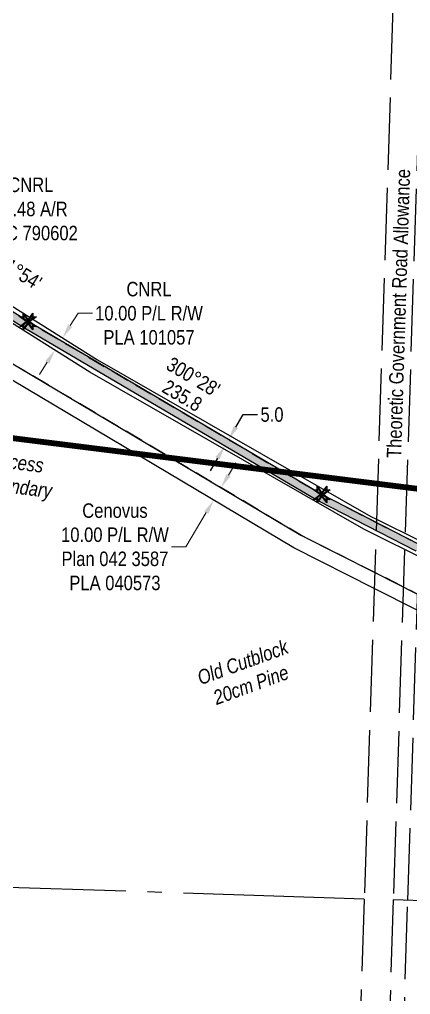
# Model space of a CAD drawing. Extents: x 350972 to 367082, y 6047220 to 6054831.
# Drawn here: x 353853 to 354124, y 6053753 to 6054427 of the extents above; entities that cross this region are included whole.
import ezdxf
from ezdxf.enums import TextEntityAlignment as Align

# ---------------------------------------------------------------- set-up
doc = ezdxf.new("R2010")
doc.units = 0
doc.header["$LTSCALE"] = 5
doc.header["$PDSIZE"] = 0.5
for name, pattern in [('DASHDOT2', [12.7, 6.35, -3.175, 0, -3.175]), ('foc-ACCESSROAD', [3.75, 2.5, -1.25]), ('foc-QUARTERLINE', [33, 25, -3, 2, -3]), ('foc-UNSURVEYED', [12.5, 10, -2.5])]:
    doc.linetypes.add(name, pattern=pattern)
doc.layers.get('Defpoints').update_dxf_attribs({"color": 9})
for name, color, linetype in [('AS-WILDLIFE', 131, 'DASHDOT2'), ('AS-WILDLIFE-BLOCK', 131, 'Continuous'), ('C-AR', 13, 'foc-ACCESSROAD'), ('C-RW', 13, 'Continuous'), ('F-RW', 190, 'Continuous'), ('L-BD', 7, 'Continuous'), ('L-MON', 1, 'Continuous'), ('L-QSEC', 8, 'foc-QUARTERLINE'), ('L-ROAD-T', 7, 'Continuous'), ('L-USEC', 7, 'foc-UNSURVEYED'), ('P-PROPOSED', 10, 'Continuous'), ('P-PROPOSED-H', 21, 'Continuous'), ('P-TXT', 4, 'Continuous'), ('T-BUSH-T', 110, 'Continuous')]:
    doc.layers.add(name, color=color, linetype=linetype)
for name, color, linetype, lineweight in [('C-AR-T', 13, 'Continuous', 9), ('C-RW-T', 13, 'Continuous', 9), ('F-RW-T', 190, 'Continuous', 9)]:
    doc.layers.add(name, color=color, linetype=linetype, lineweight=lineweight)
doc.styles.add('240', font='ARIALN.TTF', dxfattribs={"height": 30})
doc.styles.add('80CG', font='ARIALN.TTF', dxfattribs={"height": 10})
doc.styles.add('80L', font='ARIALN.TTF', dxfattribs={"height": 10})
doc.styles.add('80LS', font='ARIALNI.TTF', dxfattribs={"height": 10})
doc.dimstyles.new('Compass 5 000', dxfattribs={"dimscale": 5, "dimtxt": 9, "dimasz": 2, "dimexe": 0.2, "dimexo": 0.0625, "dimgap": 0.5, "dimtad": 0, "dimtih": 1, "dimtoh": 1, "dimzin": 0, "dimdsep": 46, "dimtxsty": '80CG', "dimcen": 0.1, "dimse1": 1, "dimse2": 1, "dimclrd": 256, "dimclrt": 256, "dimaunit": 1, "dimadec": 4, "dimazin": 0, "dimtfac": 0.06, "dimtofl": 0, "dimtmove": 0, "dimatfit": 1, "dimfxl": 0.2, "dimtolj": 1, "dimtzin": 0, "dimlwd": -1, "dimarcsym": 0})

# ---------------------------------------------------------------- blocks, each defined once
blk = doc.blocks.new('*D458')
at = {"layer": 'C-RW-T', "transparency": 16777216}
for p, q in [((353888.36, 6054215.08), (353893.68, 6054223.55)), ((353893.68, 6054223.55), (353903.68, 6054223.55)), ((353872.41, 6054189.68), (353867.09, 6054181.21))]:
    blk.add_line(p, q, dxfattribs=at)
for points in [[(353886.95, 6054215.97), (353889.77, 6054214.19), (353883.04, 6054206.61)], [(353870.99, 6054190.57), (353873.82, 6054188.8), (353877.73, 6054198.15)]]:
    blk.add_solid(points, dxfattribs=at)
at = {"layer": 'Defpoints', "color": 0, "transparency": 16777216}
for p in [(353881.3, 6054207.71), (353883.04, 6054206.61), (353875.99, 6054199.24)]:
    blk.add_point(p, dxfattribs=at)
at = {"layer": 'C-RW-T', "transparency": 16777216, "insert": (353942.77, 6054223.55), "char_height": 10, "attachment_point": 5, "style": '80CG'}
blk.add_mtext('\\A1;CNRL\\P10.00 P/L R/W\\PPLA 101057', dxfattribs=at)
blk = doc.blocks.new('*D459')
at = {"layer": 'Defpoints', "color": 0, "transparency": 16777216}
for p in [(353979.54, 6054110.74), (353974.43, 6054102.15), (353987.5, 6054094.39)]:
    blk.add_point(p, dxfattribs=at)
at = {"layer": 'F-RW-T', "transparency": 16777216}
for p, q in [((353997.71, 6054111.58), (354002.82, 6054120.17)), ((353982.39, 6054085.79), (353968.31, 6054062.09)), ((353968.31, 6054062.09), (353958.31, 6054062.09))]:
    blk.add_line(p, q, dxfattribs=at)
for points in [[(353996.28, 6054112.43), (353999.14, 6054110.72), (353992.6, 6054102.98)], [(353980.96, 6054086.64), (353983.82, 6054084.94), (353987.5, 6054094.39)]]:
    blk.add_solid(points, dxfattribs=at)
at = {"layer": 'F-RW-T', "transparency": 16777216, "insert": (353919.22, 6054062.09), "char_height": 10, "attachment_point": 5, "style": '80CG'}
blk.add_mtext('\\A1;Cenovus\\P10.00 P/L R/W\\PPlan 042 3587\\PPLA 040573', dxfattribs=at)
blk = doc.blocks.new('*D465')
at = {"layer": 'C-AR-T', "transparency": 16777216}
for p, q in [((353799.02, 6054267.08), (353816.79, 6054295.64)), ((353816.79, 6054295.64), (353826.79, 6054295.64)), ((353772.26, 6054224.11), (353766.98, 6054215.62))]:
    blk.add_line(p, q, dxfattribs=at)
for points in [[(353797.6, 6054267.96), (353800.43, 6054266.2), (353793.73, 6054258.59)], [(353770.85, 6054224.99), (353773.68, 6054223.23), (353777.55, 6054232.6)]]:
    blk.add_solid(points, dxfattribs=at)
at = {"layer": 'Defpoints', "color": 0, "transparency": 16777216}
for p in [(353793.73, 6054258.59), (353800.07, 6054254.64), (353783.89, 6054228.65)]:
    blk.add_point(p, dxfattribs=at)
at = {"layer": 'C-AR-T', "transparency": 16777216, "insert": (353861.06, 6054295.64), "char_height": 10, "attachment_point": 5, "style": '80CG'}
blk.add_mtext('\\A1;CNRL\\P30.48 A/R\\PLOC 790602', dxfattribs=at)
blk = doc.blocks.new('TEMP')
h = blk.add_hatch(color=255)
h.dxf.hatch_style = 1
h.paths.add_polyline_path([(0, 0.25), (-0.67, 1.15), (-0.67, 0.67), (-1.15, 0.67), (-0.25, 0), (-1.15, -0.67), (-0.67, -0.67), (-0.67, -1.15), (0, -0.25), (0.67, -1.15), (0.67, -0.67), (1.15, -0.67), (0.25, 0), (1.15, 0.67), (0.67, 0.67), (0.67, 1.15)])
h.paths.add_polyline_path([(0.57, 0.85), (0.57, 0.57), (0.85, 0.57), (0.08, 0), (0.85, -0.57), (0.57, -0.57), (0.57, -0.85), (0, -0.08), (-0.57, -0.85), (-0.57, -0.57), (-0.85, -0.57), (-0.08, 0), (-0.85, 0.57), (-0.57, 0.57), (-0.57, 0.85), (0, 0.08)], flags=16)
h = blk.add_hatch(color=1)
h.dxf.hatch_style = 1
h.paths.add_polyline_path([(0, 0.08), (-0.57, 0.85), (-0.57, 0.57), (-0.85, 0.57), (-0.08, 0), (-0.85, -0.57), (-0.57, -0.57), (-0.57, -0.85), (0, -0.08), (0.57, -0.85), (0.57, -0.57), (0.85, -0.57), (0.08, 0), (0.85, 0.57), (0.57, 0.57), (0.57, 0.85)])
at = {"color": 1}
for p, q in [((-0.08, 0), (0.08, 0)), ((0, 0.08), (0, -0.08))]:
    blk.add_line(p, q, dxfattribs=at)
at = {"color": 255, "flags": 128}
blk.add_lwpolyline([(-0.25, 0), (-1.15, 0.67), (-0.67, 0.67), (-0.67, 1.15), (0, 0.25), (0.67, 1.15), (0.67, 0.67), (1.15, 0.67), (0.25, 0), (1.15, -0.67), (0.67, -0.67), (0.67, -1.15), (0, -0.25), (-0.67, -1.15), (-0.67, -0.67), (-1.15, -0.67)], close=True, dxfattribs=at)
at = {"color": 1, "flags": 128}
blk.add_lwpolyline([(-0.08, 0), (-0.85, 0.57), (-0.57, 0.57), (-0.57, 0.85), (0, 0.08), (0.57, 0.85), (0.57, 0.57), (0.85, 0.57), (0.08, 0), (0.85, -0.57), (0.57, -0.57), (0.57, -0.85), (0, -0.08), (-0.57, -0.85), (-0.57, -0.57), (-0.85, -0.57)], close=True, dxfattribs=at)
blk = doc.blocks.new('*D609')
at = {"layer": 'Defpoints', "color": 0, "transparency": 16777216}
for p in [(353997.78, 6054136.28), (354002.27, 6054133.64), (353999.73, 6054129.33)]:
    blk.add_point(p, dxfattribs=at)
at = {"layer": 'P-TXT', "transparency": 16777216}
for p, q in [((354002.85, 6054144.9), (354007.92, 6054153.52)), ((354007.92, 6054153.52), (354017.92, 6054153.52)), ((353990.17, 6054123.35), (353985.1, 6054114.73))]:
    blk.add_line(p, q, dxfattribs=at)
for points in [[(354001.41, 6054145.74), (354004.29, 6054144.05), (353997.78, 6054136.28)], [(353988.73, 6054124.2), (353991.61, 6054122.51), (353995.24, 6054131.97)]]:
    blk.add_solid(points, dxfattribs=at)
at = {"layer": 'P-TXT', "transparency": 16777216, "insert": (354027.87, 6054153.52), "char_height": 10, "attachment_point": 5, "style": '80CG'}
blk.add_mtext('\\A1;5.0', dxfattribs=at)

msp = doc.modelspace()

# ---------------------------------------------------------------- hatches: boundary and pattern name
at = {"layer": 'P-PROPOSED-H'}
h = msp.add_hatch(color=256, dxfattribs=at)
h.dxf.hatch_style = 1
h.paths.add_polyline_path([(352865.575, 6051530.911), (352846.394, 6051712.416), (352861.427, 6051714.005), (352843.305, 6051885.488), (352749.784, 6051951.143), (352669.459, 6052001.497), (352552.598, 6052063.678), (352495.546, 6052100.649), (351984.16, 6052449.542), (351943.753, 6052482.183), (351920.41, 6052506.628), (351900.788, 6052540.765), (351887.31, 6052596.658), (351866.362, 6052754.753), (351841.297, 6053030.286), (351836.502, 6053086.973), (351812.269, 6053373.495), (351811.604, 6053421.626), (351818.326, 6053445.789), (351845.408, 6053478.257), (351917.664, 6053536.827), (351963.795, 6053562.799), (352030.64, 6053582.012), (352233.88, 6053615.997), (352284.382, 6053628.44), (352316.995, 6053648.48), (352343.381, 6053683.636), (352380.535, 6053746.97), (352424.276, 6053850.534), (352440.444, 6053911.368), (352455.506, 6053940.561), (352486.241, 6053969.986), (352584.846, 6054036.5), (352618.847, 6054037.998), (352706.795, 6054036.916), (352765.268, 6054022.323), (352786.917, 6054015.501), (352892.779, 6053964.522), (352950.904, 6053973.692), (352984.053, 6053985.967), (353012.827, 6054005.999), (353074.58, 6054058.894), (353102.498, 6054075.857), (353130.347, 6054088.052), (353169.457, 6054099.208), (353238.923, 6054110.427), (353272.3, 6054116.771), (353308.027, 6054125.895), (353341.917, 6054138.534), (353407.27, 6054166.808), (353489.563, 6054210.777), (353491.95, 6054212.052), (353518.235, 6054236.279), (353538.99, 6054256.162), (353555.049, 6054280.164), (353567.593, 6054304.032), (353580.381, 6054332.094), (353584.726, 6054362.345), (353595.582, 6054355.062), (353609.258, 6054376.171), (353694.409, 6054318.818), (353701.269, 6054339.967), (353737.551, 6054451.836), (353749.195, 6054455.339), (353703.033, 6054313.009), (353778.459, 6054262.209), (353856.595, 6054213.564), (354059.935, 6054093.899), (354127.416, 6054059.318), (354214.861, 6054014.504), (354293.753, 6053979.396), (354364.884, 6053951.226), (354377.639, 6053941.748), (354397.44, 6053934.081), (354416.56, 6053930.727), (354437.495, 6053922.422), (354523.749, 6053887.87), (354547.288, 6053878.725), (354565.85, 6053871.317), (354761.584, 6053792.179), (354863.274, 6053751.116), (354911.428, 6053735.204), (355270.187, 6053616.656), (355301.51, 6053597.572), (355390.953, 6053521.054), (355700.011, 6053300.303), (355764.104, 6053254.524), (355836.008, 6053206.849), (355887.48, 6053175.541), (355917.363, 6053159.874), (355934.486, 6053149.16), (355951.776, 6053139.498), (355970.139, 6053132.206), (356040.807, 6053095.158), (356256.471, 6052982.105), (356289.137, 6052960.844), (356298.009, 6052950.677), (356312.927, 6052936.875), (356331.509, 6052922.784), (356340.887, 6052913.865), (356505.942, 6052750.213), (356746.616, 6052511.581), (356777.83, 6052480.634), (356819.159, 6052535.756), (356823.291, 6052524.595), (356784.503, 6052472.862), (356815.902, 6052438.264), (356954.635, 6052262.661), (357190.511, 6051931.342), (357280.051, 6051815.083), (357309.205, 6051780.128), (357410.558, 6051660.056), (357463.345, 6051611.058), (357547.956, 6051632.469), (357676.315, 6051708.007), (357816.133, 6051804.657), (357737.38, 6051918.584), (357733.267, 6051915.741), (357809.178, 6051805.927), (357673.622, 6051712.223), (357546.037, 6051637.14), (357464.753, 6051616.572), (357414.182, 6051663.513), (357313.035, 6051783.342), (357283.952, 6051818.21), (357194.529, 6051934.318), (356958.635, 6052265.662), (356819.718, 6052441.497), (356790.979, 6052473.166), (356828.925, 6052523.776), (356820.663, 6052546.095), (356777.274, 6052488.226), (356750.136, 6052515.131), (356509.462, 6052753.763), (356344.37, 6052917.452), (356334.752, 6052926.599), (356316.143, 6052940.711), (356301.6, 6052954.166), (356292.447, 6052964.655), (356259.001, 6052986.423), (356043.128, 6053099.586), (355972.228, 6053136.755), (355953.928, 6053144.023), (355937.033, 6053153.464), (355919.853, 6053164.213), (355889.942, 6053179.894), (355838.69, 6053211.069), (355766.939, 6053258.643), (355702.917, 6053304.371), (355394.037, 6053524.995), (355304.455, 6053601.633), (355272.299, 6053621.223), (354912.996, 6053739.951), (354864.996, 6053755.812), (354763.458, 6053796.814), (354567.714, 6053875.956), (354549.12, 6053883.377), (354525.584, 6053892.521), (354439.346, 6053927.066), (354417.928, 6053935.563), (354398.787, 6053938.92), (354380.077, 6053946.165), (354367.337, 6053955.632), (354295.69, 6053984.005), (354217.019, 6054019.016), (354129.696, 6054063.767), (354062.345, 6054098.281), (353859.185, 6054217.841), (353781.177, 6054266.406), (353708.95, 6054315.051), (353756.895, 6054462.877), (353733.604, 6054455.868), (353696.513, 6054341.51), (353691.7, 6054326.67), (353607.829, 6054383.161), (353594.148, 6054362.044), (353580.908, 6054370.927), (353575.535, 6054333.514), (353563.102, 6054306.233), (353550.746, 6054282.724), (353535.138, 6054259.395), (353514.811, 6054239.922), (353489.031, 6054216.161), (353487.207, 6054215.187), (353405.096, 6054171.314), (353340.05, 6054143.173), (353306.531, 6054130.672), (353271.214, 6054121.653), (353238.058, 6054115.351), (353168.369, 6054104.097), (353128.65, 6054092.767), (353100.187, 6054080.302), (353071.637, 6054062.955), (353009.765, 6054009.959), (352981.72, 6053990.434), (352949.634, 6053978.553), (352893.542, 6053969.703), (352788.762, 6054020.161), (352766.626, 6054027.137), (352707.44, 6054041.908), (352618.768, 6054042.999), (352583.219, 6054041.433), (352483.092, 6053973.892), (352451.446, 6053943.595), (352435.752, 6053913.178), (352419.534, 6053852.157), (352376.057, 6053749.217), (352339.212, 6053686.41), (352313.568, 6053652.242), (352282.429, 6053633.107), (352232.868, 6053620.896), (352029.534, 6053586.896), (351961.852, 6053567.443), (351914.844, 6053540.977), (351841.881, 6053481.833), (351813.798, 6053448.165), (351806.595, 6053422.275), (351807.273, 6053373.249), (351831.52, 6053086.552), (351836.317, 6053029.849), (351861.393, 6052754.198), (351882.388, 6052595.741), (351896.096, 6052538.895), (351916.377, 6052503.612), (351940.36, 6052478.497), (351981.176, 6052445.526), (352492.777, 6052096.486), (352550.06, 6052059.366), (352666.954, 6051997.167), (352747.018, 6051946.977), (352838.572, 6051882.702), (352855.93, 6051718.452), (352840.897, 6051716.862), (352860.678, 6051529.682), (352882.7, 6051475.582), (352908.263, 6051442.648), (352914.755, 6051442.438), (352887.071, 6051478.104)])

# ---------------------------------------------------------------- linework, layer by layer
at = {"layer": 'AS-WILDLIFE', "const_width": 4, "flags": 128}
msp.add_lwpolyline([(357428.862, 6052284.585), (356854.735, 6052363.774), (356440.602, 6052753.545), (356367.519, 6053240.761), (356026.47, 6053654.893), (355417.452, 6053727.976), (354759.712, 6053898.5), (354394.3, 6054069.025), (353614.758, 6054166.469), (353503.254, 6054260.365), (353505.323, 6054262.166), (353534.675, 6054298.004), (353544.756, 6054316.073), (353558.238, 6054362.831), (353562.2, 6054391.739), (353570.893, 6054458.855), (353575.614, 6054479.174), (353587.493, 6054503.874), (353592.335, 6054513.941), (353605.428, 6054562.78), (353613.649, 6054584.238), (353636.691, 6054621.986), (353650.021, 6054635.787), (353690.093, 6054669.845), (353719.944, 6054701.552), (353751.537, 6054760.751), (353752.967, 6054764.633)], dxfattribs=at)
at = {"layer": 'C-AR', "flags": 128}
msp.add_lwpolyline([(358210.116, 6051860.253), (358174.149, 6051857.065), (358109.407, 6051839.161), (358075.554, 6051829.798), (357975.527, 6051833.921), (357907.822, 6051820.17), (357827.24, 6051781.369), (357690.036, 6051686.524), (357557.736, 6051608.668), (357486.142, 6051590.551), (357473.483, 6051587.348), (357466.726, 6051585.638), (357456.165, 6051582.966), (357455.653, 6051583.442), (357433.907, 6051603.625), (357425.192, 6051611.714), (357415.953, 6051620.292), (357412.376, 6051623.613), (357404.281, 6051631.165), (357398.087, 6051636.877), (357392.093, 6051642.441), (357311.602, 6051737.798), (357282.506, 6051772.268), (357170.037, 6051916.177), (357029.233, 6052113.726), (356946.84, 6052229.334), (356931.53, 6052250.815), (356796.453, 6052421.789), (356772.363, 6052448.337), (356762.098, 6052459.648), (356758.996, 6052463.066), (356755.63, 6052466.775), (356755.235, 6052467.167), (356508.145, 6052712.158), (356494.429, 6052725.756), (356480.297, 6052739.768), (356323.148, 6052895.581), (356280.728, 6052935.923), (356269.631, 6052943.139), (356243.581, 6052960.102), (355874.935, 6053153.355), (355822.346, 6053185.344), (355749.658, 6053233.539), (355731.262, 6053246.679), (355701.752, 6053267.757), (355375.241, 6053500.974), (355286.508, 6053576.885), (355259.808, 6053593.152), (354911.979, 6053708.18), (354854.71, 6053727.12), (354675.681, 6053799.661), (354551.965, 6053849.799), (354538.072, 6053855.43), (354283.912, 6053955.79), (354203.908, 6053991.418), (354128.59, 6054029.415), (354098.891, 6054044.398), (354047.857, 6054070.143), (353843.491, 6054191.587), (353770.722, 6054236.837), (353674.056, 6054302.178), (353657.575, 6054313.278), (353584.726, 6054362.345), (353586.155, 6054372.517), (353589.361, 6054395.6), (353691.7, 6054326.67), (353705.507, 6054317.371), (353708.95, 6054315.051), (353781.177, 6054266.406), (353859.185, 6054217.841), (354062.345, 6054098.281), (354100.005, 6054078.983), (354129.696, 6054063.767), (354217.019, 6054019.016), (354295.69, 6053984.005), (354336.158, 6053968.001), (354347.216, 6053963.613), (354391.926, 6053945.876), (354439.346, 6053927.066), (354447.701, 6053923.753), (354525.584, 6053892.521), (354529.346, 6053891.059), (354539.732, 6053887.023), (354544.435, 6053885.197), (354549.12, 6053883.377), (354563.04, 6053877.779), (354567.714, 6053875.956), (354763.458, 6053796.814), (354864.996, 6053755.812), (354912.996, 6053739.951), (355272.299, 6053621.223), (355289.376, 6053610.819), (355304.455, 6053601.633), (355394.037, 6053524.995), (355702.917, 6053304.371), (355732.427, 6053283.293), (355766.939, 6053258.643), (355838.69, 6053211.069), (355889.942, 6053179.894), (355936.881, 6053155.286), (356043.128, 6053099.586), (356259.001, 6052986.423), (356299.698, 6052959.936), (356308.268, 6052951.785), (356312.652, 6052947.615), (356319.036, 6052941.538), (356322.26, 6052938.479), (356344.37, 6052917.452), (356509.462, 6052753.763), (356750.136, 6052515.131), (356773.689, 6052491.78), (356777.274, 6052488.226), (356777.656, 6052487.847), (356780.714, 6052484.478), (356790.979, 6052473.166), (356819.718, 6052441.497), (356958.635, 6052265.662), (357032.135, 6052162.42), (357045.481, 6052143.675), (357067.685, 6052112.48), (357194.529, 6051934.318), (357283.952, 6051818.21), (357287.597, 6051813.479), (357313.035, 6051783.342), (357414.182, 6051663.513), (357439.405, 6051640.103), (357451.428, 6051628.94), (357460.193, 6051620.806)], dxfattribs=at)
at = {"layer": 'C-RW', "flags": 128}
msp.add_lwpolyline([(354129.43, 6054055.53), (354099.72, 6054070.159), (354091.434, 6054074.239), (353901.957, 6054182.927), (353747.283, 6054280.097), (353702.987, 6054309.514), (353705.507, 6054317.371), (353710.275, 6054332.24), (353778.637, 6054545.434), (353850.878, 6054602.299), (353851.796, 6054603.022), (353870.768, 6054630.578), (353890.364, 6054659.051), (353902.716, 6054650.549), (353888.575, 6054630.001), (353862.829, 6054592.613), (353791.516, 6054536.488), (353723.226, 6054323.518), (353719.143, 6054310.786), (353752.707, 6054288.495), (353907.105, 6054191.497), (354096.133, 6054083.068), (354100.074, 6054081.128), (354129.783, 6054066.498)], dxfattribs=at)
at = {"layer": 'F-RW', "flags": 128}
msp.add_lwpolyline([(354128.235, 6054018.403), (354098.536, 6054033.387), (354043.049, 6054061.381), (353838.314, 6054183.031), (353768.936, 6054226.186), (353767.287, 6054225.814), (353673.453, 6054204.668), (353671.261, 6054214.425), (353762.005, 6054234.873), (353764.04, 6054235.332), (353770.722, 6054236.837), (353770.722, 6054236.837), (353843.49, 6054191.587), (354047.857, 6054070.143), (354098.891, 6054044.397), (354128.59, 6054029.415)], dxfattribs=at)
at = {"layer": 'L-QSEC', "flags": 128}
for points in [[(354091.623, 6053818.645), (353323.213, 6053843.567)], [(354879.935, 6053793.041), (354111.732, 6053817.992)]]:
    msp.add_lwpolyline(points, dxfattribs=at)
at = {"layer": 'L-USEC', "flags": 128}
for points in [[(354117.507, 6054622.588), (354091.623, 6053818.645)], [(354137.616, 6054621.941), (354111.732, 6053817.998)], [(354121.772, 6053817.666), (354147.656, 6054621.61)], [(354091.623, 6053818.645), (354065.741, 6053014.698)], [(354111.732, 6053817.998), (354085.851, 6053014.051)], [(354095.892, 6053013.719), (354121.772, 6053817.666)]]:
    msp.add_lwpolyline(points, dxfattribs=at)

# ---------------------------------------------------------------- block references
at = {"layer": 'L-MON', "xscale": 4.999313650000029, "yscale": 4.999313650000029, "zscale": 4.999313650000029}
for p in [(353859.185, 6054217.841), (354062.345, 6054098.281)]:
    msp.add_blockref('TEMP', p, dxfattribs=at)

# ---------------------------------------------------------------- texts
at = {"layer": 'L-BD', "style": '80L'}
for s, rotation, p in [("301°54'", 328.0954, (353850.349, 6054253.917)), ("300°28'", 329.5232, (353973.443, 6054179.604)), ('235.8', 329.5232, (353965.836, 6054166.679))]:
    msp.add_text(s, height=9.9986, rotation=rotation, dxfattribs=at).set_placement(p, align=Align.MIDDLE)
at = {"layer": 'L-ROAD-T', "style": '80L'}
msp.add_text('Theoretic Government Road Allowance', height=9.99677, rotation=88.197395, dxfattribs=at).set_placement((354115.29, 6054223.421), align=Align.MIDDLE_CENTER)
at = {"layer": 'T-BUSH-T', "insert": (354005.873, 6053987.048), "char_height": 9.99677, "width": 74.94908, "attachment_point": 2, "rotation": 20, "style": '80LS'}
msp.add_mtext('{\\C48;Old Cutblock}\\P20cm Pine', dxfattribs=at)

# ---------------------------------------------------------------- dimensions: what is measured, and where the dimension line sits
at = {"layer": 'C-AR-T'}
dim = msp.add_linear_dim(base=(353793.73, 6054258.59), p1=(353783.888, 6054228.65), p2=(353800.071, 6054254.643), angle=58.095419, text='CNRL\\P30.48 A/R\\PLOC 790602', dimstyle='Compass 5 000', dxfattribs=at)
dim.commit()
dim.dimension.update_dxf_attribs({"geometry": '*D465', "text_midpoint": (353861.063, 6054295.636), "dimtype": 161})
at = {"layer": 'C-RW-T'}
dim = msp.add_aligned_dim(p1=(353875.986, 6054199.242), p2=(353881.303, 6054207.707), distance=-2.055, text='CNRL\\P10.00 P/L R/W\\PPLA 101057', dimstyle='Compass 5 000', dxfattribs=at)
dim.commit()
dim.dimension.update_dxf_attribs({"geometry": '*D458', "text_midpoint": (353942.768, 6054223.549)})
at = {"layer": 'P-TXT'}
dim = msp.add_linear_dim(base=(353997.779, 6054136.279), p1=(353999.733, 6054129.328), p2=(354002.268, 6054133.637), angle=59.5232, text='5.0', dimstyle='Compass 5 000', dxfattribs=at)
dim.commit()
dim.dimension.update_dxf_attribs({"geometry": '*D609', "text_midpoint": (354027.875, 6054153.516), "dimtype": 161})

# ---------------------------------------------------------------- next in the draw order: texts
at = {"layer": 'AS-WILDLIFE-BLOCK', "insert": (353803.827, 6054116.58), "char_height": 9.99677, "attachment_point": 5, "rotation": 352.874914, "style": '240', "bg_fill": 3, "box_fill_scale": 1.15, "bg_fill_color": 256, "bg_fill_true_color": 256, "bg_fill_transparency": 0}
msp.add_mtext_dynamic_manual_height_columns('{\\fArial Narrow|b0|i1|c0|p34;Grizzly Bear Core Access \\PManagement Area Boundary}', width=147.2216, gutter_width=44.985, heights=[0], dxfattribs=at)

# ---------------------------------------------------------------- next in the draw order: linework, layer by layer
at = {"layer": 'P-PROPOSED', "flags": 128}
for points in [[(354129.696, 6054063.767), (354062.345, 6054098.281), (353859.185, 6054217.841), (353781.177, 6054266.406), (353708.95, 6054315.051), (353756.895, 6054462.877), (353733.604, 6054455.868), (353696.513, 6054341.51), (353691.7, 6054326.67), (353607.829, 6054383.161), (353594.148, 6054362.044), (353580.908, 6054370.927), (353575.535, 6054333.514), (353563.102, 6054306.233), (353550.746, 6054282.724), (353535.138, 6054259.395), (353514.811, 6054239.922), (353489.031, 6054216.161), (353487.207, 6054215.187), (353405.096, 6054171.314), (353340.05, 6054143.173), (353306.531, 6054130.672)], [(353308.027, 6054125.895), (353341.917, 6054138.534), (353407.27, 6054166.808), (353489.563, 6054210.777), (353491.95, 6054212.052), (353518.235, 6054236.279), (353538.99, 6054256.162), (353555.049, 6054280.164), (353567.593, 6054304.032), (353580.381, 6054332.094), (353584.726, 6054362.345), (353595.582, 6054355.062), (353609.258, 6054376.171), (353694.409, 6054318.818), (353701.269, 6054339.967), (353737.551, 6054451.836), (353749.195, 6054455.339), (353703.033, 6054313.009), (353778.459, 6054262.209), (353856.595, 6054213.564), (354059.935, 6054093.899), (354127.416, 6054059.318)]]:
    msp.add_lwpolyline(points, dxfattribs=at)

# ---------------------------------------------------------------- next in the draw order: dimensions: what is measured, and where the dimension line sits
at = {"layer": 'F-RW-T'}
dim = msp.add_linear_dim(base=(353987.498, 6054094.388), p1=(353979.537, 6054110.743), p2=(353974.433, 6054102.152), angle=239.281961, text='Cenovus\\P10.00 P/L R/W\\PPlan 042 3587\\PPLA 040573', dimstyle='Compass 5 000', dxfattribs=at)
dim.commit()
dim.dimension.update_dxf_attribs({"geometry": '*D459', "text_midpoint": (353919.222, 6054062.092), "dimtype": 161})

doc.saveas('drawing.dxf')
